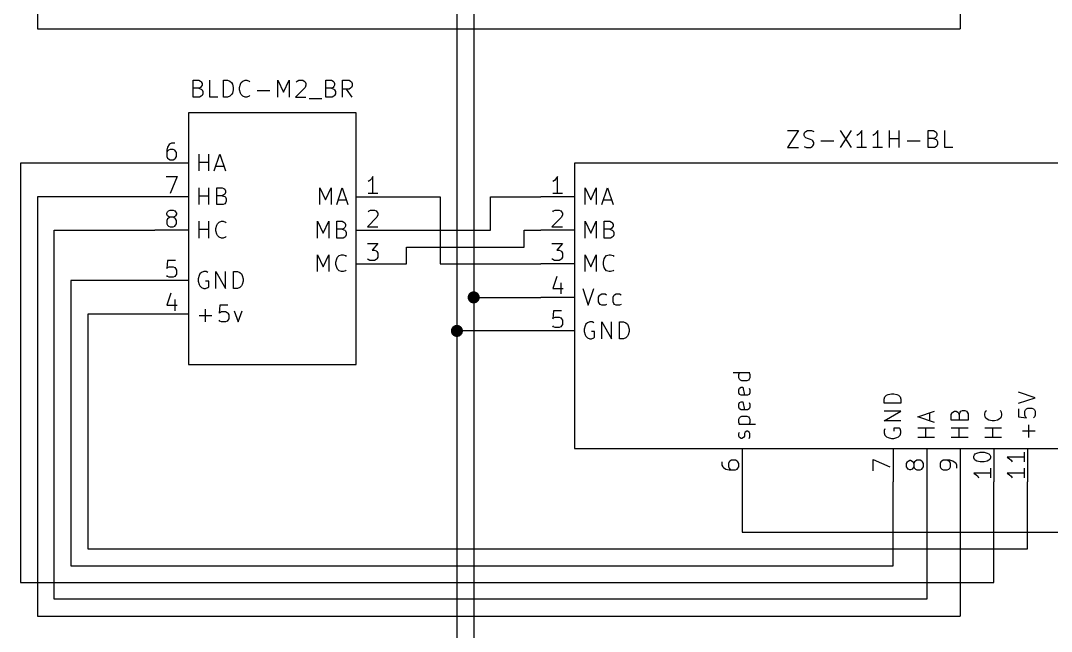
# Model space of a CAD drawing. Extents: x 0.4 to 16.1, y -11.3 to -0.4.
# Drawn here: x 6.35 to 9.421, y -6.596 to -4.775 of the extents above; entities that cross this region are included whole.
import ezdxf

# ---------------------------------------------------------------- set-up
doc = ezdxf.new("R2010")
doc.units = 0
doc.header["$MEASUREMENT"] = 0
for name, color, linetype in [('BLACK', 7, 'CONTINUOUS'), ('CYAN2', 4, 'CONTINUOUS'), ('CYAN3', 131, 'CONTINUOUS'), ('GRAY2', 8, 'CONTINUOUS'), ('GREEN3', 91, 'CONTINUOUS'), ('LORANGE', 41, 'CONTINUOUS'), ('LYELLOW', 51, 'CONTINUOUS'), ('MAGENTA3', 221, 'CONTINUOUS'), ('ORANGE2', 42, 'CONTINUOUS'), ('ORANGE4', 40, 'CONTINUOUS'), ('RED2', 1, 'CONTINUOUS'), ('RED3', 11, 'CONTINUOUS'), ('WHITE', 7, 'CONTINUOUS'), ('YELLOW3', 2, 'CONTINUOUS')]:
    doc.layers.add(name, color=color, linetype=linetype)

msp = doc.modelspace()

# ---------------------------------------------------------------- linework, layer by layer
at = {"layer": 'BLACK', "linetype": 'CONTINUOUS'}
for p, q in [((7.65, -3.95), (7.65, -5.7)), ((6.75, -5.55), (6.5, -5.55)), ((6.5, -5.55), (6.5, -6.4)), ((7.65, -5.7), (7.65, -7.55)), ((7.9, -5.7), (7.65, -5.7)), ((8.95, -6.4), (8.95, -6.15)), ((6.5, -6.4), (8.95, -6.4))]:
    msp.add_line(p, q, dxfattribs=at)
at = {"layer": 'BLACK', "const_width": 0.018}
msp.add_lwpolyline([(7.641, -5.7, 1), (7.659, -5.7, 1)], format="xyb", close=True, dxfattribs=at)
at = {"layer": 'CYAN2', "linetype": 'CONTINUOUS'}
for p, q in [((6.8643, -5.0028), (6.8643, -4.9528)), ((6.8643, -4.9528), (6.881, -4.9528)), ((6.881, -4.9528), (6.8857, -4.9552)), ((6.8857, -4.9742), (6.881, -4.9766)), ((6.8857, -4.9552), (6.8881, -4.9576)), ((6.8881, -4.9719), (6.8857, -4.9742)), ((6.8881, -4.9576), (6.8905, -4.9623)), ((6.8905, -4.9671), (6.8881, -4.9719)), ((6.8905, -4.9623), (6.8905, -4.9671)), ((6.9143, -5.0028), (6.9143, -4.9528)), ((6.9548, -5.0028), (6.9548, -4.9528)), ((6.9548, -4.9528), (6.9667, -4.9528)), ((6.9667, -4.9528), (6.9738, -4.9552)), ((6.9738, -4.9552), (6.9786, -4.9599)), ((6.9786, -4.9599), (6.981, -4.9647)), ((6.981, -4.9647), (6.9833, -4.9742)), ((6.9833, -4.9742), (6.9833, -4.9814)), ((7.0024, -4.9742), (7.0048, -4.9647)), ((7.0024, -4.9814), (7.0024, -4.9742)), ((7.0048, -4.9647), (7.0071, -4.9599)), ((7.0071, -4.9599), (7.0119, -4.9552)), ((7.0119, -4.9552), (7.019, -4.9528)), ((7.019, -4.9528), (7.0238, -4.9528)), ((7.0238, -4.9528), (7.031, -4.9552)), ((7.031, -4.9552), (7.0333, -4.9576)), ((7.1167, -5.0028), (7.1167, -4.9528)), ((7.1167, -4.9528), (7.1333, -4.9885)), ((7.1333, -4.9885), (7.15, -4.9528)), ((7.15, -4.9528), (7.15, -5.0028)), ((7.1976, -4.9742), (7.169, -5.0028)), ((7.1714, -4.9576), (7.1738, -4.9552)), ((7.1738, -4.9552), (7.1786, -4.9528)), ((7.1786, -4.9528), (7.1905, -4.9528)), ((7.1905, -4.9528), (7.1952, -4.9552)), ((7.1952, -4.9552), (7.1976, -4.9576)), ((7.1976, -4.9576), (7.2, -4.9623)), ((7.2, -4.9671), (7.1976, -4.9742)), ((7.2, -4.9623), (7.2, -4.9671)), ((7.2595, -5.0028), (7.2595, -4.9528)), ((7.2595, -4.9528), (7.2762, -4.9528)), ((7.2762, -4.9528), (7.2809, -4.9552)), ((7.2809, -4.9742), (7.2762, -4.9766)), ((7.2809, -4.9552), (7.2833, -4.9576)), ((7.2833, -4.9719), (7.2809, -4.9742)), ((7.2833, -4.9576), (7.2857, -4.9623)), ((7.2857, -4.9671), (7.2833, -4.9719)), ((7.2857, -4.9623), (7.2857, -4.9671)), ((7.3095, -5.0028), (7.3095, -4.9528)), ((7.3095, -4.9528), (7.3286, -4.9528)), ((7.3286, -4.9528), (7.3333, -4.9552)), ((7.3333, -4.9552), (7.3357, -4.9576)), ((7.3357, -4.9742), (7.3333, -4.9766)), ((7.3357, -4.9576), (7.3381, -4.9623)), ((7.3381, -4.9695), (7.3357, -4.9742)), ((7.3381, -4.9623), (7.3381, -4.9695)), ((6.881, -4.9766), (6.8643, -4.9766)), ((6.8833, -5.0028), (6.8643, -5.0028)), ((6.881, -4.9766), (6.8881, -4.979)), ((6.8881, -5.0004), (6.8833, -5.0028)), ((6.8881, -4.979), (6.8905, -4.9814)), ((6.8905, -4.998), (6.8881, -5.0004)), ((6.8905, -4.9814), (6.8929, -4.9861)), ((6.8929, -4.9933), (6.8905, -4.998)), ((6.8929, -4.9861), (6.8929, -4.9933)), ((6.9381, -5.0028), (6.9143, -5.0028)), ((6.9667, -5.0028), (6.9548, -5.0028)), ((6.9738, -5.0004), (6.9667, -5.0028)), ((6.9786, -4.9957), (6.9738, -5.0004)), ((6.981, -4.9909), (6.9786, -4.9957)), ((6.9833, -4.9814), (6.981, -4.9909)), ((7.0048, -4.9909), (7.0024, -4.9814)), ((7.0071, -4.9957), (7.0048, -4.9909)), ((7.0119, -5.0004), (7.0071, -4.9957)), ((7.019, -5.0028), (7.0119, -5.0004)), ((7.0238, -5.0028), (7.019, -5.0028)), ((7.031, -5.0004), (7.0238, -5.0028)), ((7.0333, -4.998), (7.031, -5.0004)), ((7.0548, -4.9838), (7.0929, -4.9838)), ((7.169, -5.0028), (7.2, -5.0028)), ((7.2762, -4.9766), (7.2595, -4.9766)), ((7.2786, -5.0028), (7.2595, -5.0028)), ((7.2762, -4.9766), (7.2833, -4.979)), ((7.2833, -5.0004), (7.2786, -5.0028)), ((7.2833, -4.979), (7.2857, -4.9814)), ((7.2857, -4.998), (7.2833, -5.0004)), ((7.2857, -4.9814), (7.2881, -4.9861)), ((7.2881, -4.9933), (7.2857, -4.998)), ((7.2881, -4.9861), (7.2881, -4.9933)), ((7.3286, -4.979), (7.3095, -4.979)), ((7.3381, -5.0028), (7.3214, -4.979)), ((7.3333, -4.9766), (7.3286, -4.979)), ((7.2095, -5.0076), (7.2476, -5.0076)), ((8.6348, -5.1028), (8.6681, -5.1028)), ((8.6681, -5.1028), (8.6348, -5.1528)), ((8.6848, -5.1123), (8.6871, -5.1076)), ((8.6848, -5.1171), (8.6848, -5.1123)), ((8.6871, -5.1219), (8.6848, -5.1171)), ((8.6871, -5.1076), (8.6895, -5.1052)), ((8.6895, -5.1242), (8.6871, -5.1219)), ((8.6895, -5.1052), (8.6943, -5.1028)), ((8.6943, -5.1266), (8.6895, -5.1242)), ((8.6943, -5.1028), (8.7062, -5.1028)), ((8.7038, -5.129), (8.6943, -5.1266)), ((8.7086, -5.1314), (8.7038, -5.129)), ((8.7062, -5.1028), (8.7133, -5.1052)), ((8.7919, -5.1028), (8.8252, -5.1528)), ((8.8252, -5.1028), (8.7919, -5.1528)), ((8.8467, -5.1147), (8.8419, -5.1171)), ((8.8514, -5.1099), (8.8467, -5.1147)), ((8.8562, -5.1028), (8.8514, -5.1099)), ((8.8562, -5.1528), (8.8562, -5.1028)), ((8.8943, -5.1147), (8.8895, -5.1171)), ((8.899, -5.1099), (8.8943, -5.1147)), ((8.9038, -5.1028), (8.899, -5.1099)), ((8.9038, -5.1528), (8.9038, -5.1028)), ((8.9395, -5.1528), (8.9395, -5.1028)), ((8.9395, -5.1266), (8.9681, -5.1266)), ((8.9681, -5.1528), (8.9681, -5.1028)), ((9.0538, -5.1528), (9.0538, -5.1028)), ((9.0538, -5.1028), (9.0705, -5.1028)), ((9.0705, -5.1266), (9.0538, -5.1266)), ((9.0705, -5.1028), (9.0752, -5.1052)), ((9.0752, -5.1242), (9.0705, -5.1266)), ((9.0705, -5.1266), (9.0776, -5.129)), ((9.0752, -5.1052), (9.0776, -5.1076)), ((9.0776, -5.1219), (9.0752, -5.1242)), ((9.0776, -5.1076), (9.08, -5.1123)), ((9.08, -5.1171), (9.0776, -5.1219)), ((9.0776, -5.129), (9.08, -5.1314)), ((9.08, -5.1123), (9.08, -5.1171)), ((9.1038, -5.1528), (9.1038, -5.1028)), ((8.6348, -5.1528), (8.6681, -5.1528)), ((8.6848, -5.1504), (8.6919, -5.1528)), ((8.6919, -5.1528), (8.7038, -5.1528)), ((8.7038, -5.1528), (8.7086, -5.1504)), ((8.711, -5.1338), (8.7086, -5.1314)), ((8.7086, -5.1504), (8.711, -5.148)), ((8.7133, -5.1385), (8.711, -5.1338)), ((8.711, -5.148), (8.7133, -5.1433)), ((8.7133, -5.1433), (8.7133, -5.1385)), ((8.7348, -5.1338), (8.7729, -5.1338)), ((8.8705, -5.1528), (8.8419, -5.1528)), ((8.9181, -5.1528), (8.8895, -5.1528)), ((8.9919, -5.1338), (9.03, -5.1338)), ((9.0729, -5.1528), (9.0538, -5.1528)), ((9.0776, -5.1504), (9.0729, -5.1528)), ((9.08, -5.148), (9.0776, -5.1504)), ((9.08, -5.1314), (9.0824, -5.1361)), ((9.0824, -5.1433), (9.08, -5.148)), ((9.0824, -5.1361), (9.0824, -5.1433)), ((9.1276, -5.1528), (9.1038, -5.1528)), ((6.8819, -5.2231), (6.8819, -5.1731)), ((6.9105, -5.2231), (6.9105, -5.1731)), ((6.9271, -5.2231), (6.9438, -5.1731)), ((6.9438, -5.1731), (6.9605, -5.2231)), ((6.8819, -5.1969), (6.9105, -5.1969)), ((6.9319, -5.2088), (6.9557, -5.2088)), ((6.8819, -5.3231), (6.8819, -5.2731)), ((6.9105, -5.3231), (6.9105, -5.2731)), ((6.9343, -5.3231), (6.9343, -5.2731)), ((6.9343, -5.2731), (6.951, -5.2731)), ((6.951, -5.2731), (6.9557, -5.2755)), ((6.9557, -5.2755), (6.9581, -5.2779)), ((6.9581, -5.2779), (6.9605, -5.2827)), ((6.9605, -5.2827), (6.9605, -5.2874)), ((7.2419, -5.3231), (7.2419, -5.2731)), ((7.2419, -5.2731), (7.2586, -5.3088)), ((7.2586, -5.3088), (7.2752, -5.2731)), ((7.2752, -5.2731), (7.2752, -5.3231)), ((7.2919, -5.3231), (7.3086, -5.2731)), ((7.3086, -5.2731), (7.3252, -5.3231)), ((8.0319, -5.3231), (8.0319, -5.2731)), ((8.0319, -5.2731), (8.0486, -5.3088)), ((8.0486, -5.3088), (8.0652, -5.2731)), ((8.0652, -5.2731), (8.0652, -5.3231)), ((8.0819, -5.3231), (8.0986, -5.2731)), ((8.0986, -5.2731), (8.1152, -5.3231)), ((6.8819, -5.2969), (6.9105, -5.2969)), ((6.951, -5.2969), (6.9343, -5.2969)), ((6.9557, -5.2946), (6.951, -5.2969)), ((6.951, -5.2969), (6.9581, -5.2993)), ((6.9581, -5.2922), (6.9557, -5.2946)), ((6.9605, -5.2874), (6.9581, -5.2922)), ((6.9581, -5.2993), (6.9605, -5.3017)), ((6.9605, -5.3017), (6.9629, -5.3065)), ((6.9629, -5.3065), (6.9629, -5.3136)), ((7.2967, -5.3088), (7.3205, -5.3088)), ((8.0867, -5.3088), (8.1105, -5.3088)), ((6.9533, -5.3231), (6.9343, -5.3231)), ((6.9581, -5.3208), (6.9533, -5.3231)), ((6.9605, -5.3184), (6.9581, -5.3208)), ((6.9629, -5.3136), (6.9605, -5.3184)), ((6.8819, -5.4231), (6.8819, -5.3731)), ((6.9105, -5.4231), (6.9105, -5.3731)), ((6.9414, -5.3755), (6.9486, -5.3731)), ((6.9486, -5.3731), (6.9533, -5.3731)), ((6.9533, -5.3731), (6.9605, -5.3755)), ((7.2348, -5.4231), (7.2348, -5.3731)), ((7.2348, -5.3731), (7.2514, -5.4088)), ((7.2514, -5.4088), (7.2681, -5.3731)), ((7.2681, -5.3731), (7.2681, -5.4231)), ((7.2919, -5.4231), (7.2919, -5.3731)), ((7.2919, -5.3731), (7.3086, -5.3731)), ((7.3086, -5.3731), (7.3133, -5.3755)), ((8.0319, -5.4231), (8.0319, -5.3731)), ((8.0319, -5.3731), (8.0486, -5.4088)), ((8.0486, -5.4088), (8.0652, -5.3731)), ((8.0652, -5.3731), (8.0652, -5.4231)), ((8.089, -5.4231), (8.089, -5.3731)), ((8.089, -5.3731), (8.1057, -5.3731)), ((8.1057, -5.3731), (8.1105, -5.3755)), ((6.8819, -5.3969), (6.9105, -5.3969)), ((6.9319, -5.3946), (6.9343, -5.385)), ((6.9319, -5.4017), (6.9319, -5.3946)), ((6.9343, -5.4112), (6.9319, -5.4017)), ((6.9343, -5.385), (6.9367, -5.3803)), ((6.9367, -5.3803), (6.9414, -5.3755)), ((6.9605, -5.3755), (6.9629, -5.3779)), ((7.3086, -5.3969), (7.2919, -5.3969)), ((7.3133, -5.3946), (7.3086, -5.3969)), ((7.3086, -5.3969), (7.3157, -5.3993)), ((7.3133, -5.3755), (7.3157, -5.3779)), ((7.3157, -5.3922), (7.3133, -5.3946)), ((7.3157, -5.3779), (7.3181, -5.3827)), ((7.3181, -5.3874), (7.3157, -5.3922)), ((7.3157, -5.3993), (7.3181, -5.4017)), ((7.3181, -5.3827), (7.3181, -5.3874)), ((7.3181, -5.4017), (7.3205, -5.4065)), ((8.1057, -5.3969), (8.089, -5.3969)), ((8.1105, -5.3946), (8.1057, -5.3969)), ((8.1057, -5.3969), (8.1129, -5.3993)), ((8.1105, -5.3755), (8.1129, -5.3779)), ((8.1129, -5.3922), (8.1105, -5.3946)), ((8.1129, -5.3779), (8.1152, -5.3827)), ((8.1152, -5.3874), (8.1129, -5.3922)), ((8.1129, -5.3993), (8.1152, -5.4017)), ((8.1152, -5.3827), (8.1152, -5.3874)), ((8.1152, -5.4017), (8.1176, -5.4065)), ((6.9367, -5.416), (6.9343, -5.4112)), ((6.9414, -5.4208), (6.9367, -5.416)), ((6.9486, -5.4231), (6.9414, -5.4208)), ((6.9533, -5.4231), (6.9486, -5.4231)), ((6.9605, -5.4208), (6.9533, -5.4231)), ((6.9629, -5.4184), (6.9605, -5.4208)), ((7.3109, -5.4231), (7.2919, -5.4231)), ((7.3157, -5.4208), (7.3109, -5.4231)), ((7.3181, -5.4184), (7.3157, -5.4208)), ((7.3205, -5.4136), (7.3181, -5.4184)), ((7.3205, -5.4065), (7.3205, -5.4136)), ((8.1081, -5.4231), (8.089, -5.4231)), ((8.1129, -5.4208), (8.1081, -5.4231)), ((8.1152, -5.4184), (8.1129, -5.4208)), ((8.1176, -5.4136), (8.1152, -5.4184)), ((8.1176, -5.4065), (8.1176, -5.4136)), ((7.2348, -5.5231), (7.2348, -5.4731)), ((7.2348, -5.4731), (7.2514, -5.5088)), ((7.2514, -5.5088), (7.2681, -5.4731)), ((7.2681, -5.4731), (7.2681, -5.5231)), ((7.2895, -5.4946), (7.2919, -5.485)), ((7.2895, -5.5017), (7.2895, -5.4946)), ((7.2919, -5.485), (7.2943, -5.4803)), ((7.2943, -5.4803), (7.299, -5.4755)), ((7.299, -5.4755), (7.3062, -5.4731)), ((7.3062, -5.4731), (7.3109, -5.4731)), ((7.3109, -5.4731), (7.3181, -5.4755)), ((7.3181, -5.4755), (7.3205, -5.4779)), ((8.0319, -5.5231), (8.0319, -5.4731)), ((8.0319, -5.4731), (8.0486, -5.5088)), ((8.0486, -5.5088), (8.0652, -5.4731)), ((8.0652, -5.4731), (8.0652, -5.5231)), ((8.0867, -5.4946), (8.089, -5.485)), ((8.0867, -5.5017), (8.0867, -5.4946)), ((8.089, -5.485), (8.0914, -5.4803)), ((8.0914, -5.4803), (8.0962, -5.4755)), ((8.0962, -5.4755), (8.1033, -5.4731)), ((8.1033, -5.4731), (8.1081, -5.4731)), ((8.1081, -5.4731), (8.1152, -5.4755)), ((8.1152, -5.4755), (8.1176, -5.4779)), ((6.889, -5.5255), (6.8843, -5.5303)), ((6.8962, -5.5231), (6.889, -5.5255)), ((6.9033, -5.5231), (6.8962, -5.5231)), ((6.9081, -5.5255), (6.9033, -5.5231)), ((6.9319, -5.5731), (6.9319, -5.5231)), ((6.9319, -5.5231), (6.9605, -5.5731)), ((6.9605, -5.5731), (6.9605, -5.5231)), ((6.9843, -5.5731), (6.9843, -5.5231)), ((6.9843, -5.5231), (6.9962, -5.5231)), ((6.9962, -5.5231), (7.0033, -5.5255)), ((7.0033, -5.5255), (7.0081, -5.5303)), ((7.2919, -5.5112), (7.2895, -5.5017)), ((7.2943, -5.516), (7.2919, -5.5112)), ((7.299, -5.5208), (7.2943, -5.516)), ((7.3062, -5.5231), (7.299, -5.5208)), ((7.3109, -5.5231), (7.3062, -5.5231)), ((7.3181, -5.5208), (7.3109, -5.5231)), ((7.3205, -5.5184), (7.3181, -5.5208)), ((8.089, -5.5112), (8.0867, -5.5017)), ((8.0914, -5.516), (8.089, -5.5112)), ((8.0962, -5.5208), (8.0914, -5.516)), ((8.1033, -5.5231), (8.0962, -5.5208)), ((8.1081, -5.5231), (8.1033, -5.5231)), ((8.1152, -5.5208), (8.1081, -5.5231)), ((8.1176, -5.5184), (8.1152, -5.5208)), ((6.8819, -5.535), (6.8795, -5.5446)), ((6.8795, -5.5446), (6.8795, -5.5517)), ((6.8795, -5.5517), (6.8819, -5.5612)), ((6.8843, -5.5303), (6.8819, -5.535)), ((6.9105, -5.5517), (6.9009, -5.5517)), ((6.9105, -5.5684), (6.9105, -5.5517)), ((7.0081, -5.5303), (7.0105, -5.535)), ((7.0105, -5.535), (7.0129, -5.5446)), ((7.0129, -5.5517), (7.0105, -5.5612)), ((7.0129, -5.5446), (7.0129, -5.5517)), ((6.8819, -5.5612), (6.8843, -5.566)), ((6.8843, -5.566), (6.889, -5.5708)), ((6.889, -5.5708), (6.8962, -5.5731)), ((6.8962, -5.5731), (6.9009, -5.5731)), ((6.9009, -5.5731), (6.9081, -5.5708)), ((6.9081, -5.5708), (6.9105, -5.5684)), ((6.9962, -5.5731), (6.9843, -5.5731)), ((7.0033, -5.5708), (6.9962, -5.5731)), ((7.0081, -5.566), (7.0033, -5.5708)), ((7.0105, -5.5612), (7.0081, -5.566)), ((8.0248, -5.5731), (8.0414, -5.6231)), ((8.0414, -5.6231), (8.0581, -5.5731)), ((8.0771, -5.5922), (8.0819, -5.5898)), ((8.0819, -5.5898), (8.0914, -5.5898)), ((8.0914, -5.5898), (8.0962, -5.5922)), ((8.12, -5.5922), (8.1248, -5.5898)), ((8.1248, -5.5898), (8.1343, -5.5898)), ((8.1343, -5.5898), (8.139, -5.5922)), ((8.0724, -5.5993), (8.0748, -5.5946)), ((8.0724, -5.6136), (8.0724, -5.5993)), ((8.0748, -5.6184), (8.0724, -5.6136)), ((8.0748, -5.5946), (8.0771, -5.5922)), ((8.0771, -5.6208), (8.0748, -5.6184)), ((8.1152, -5.5993), (8.1176, -5.5946)), ((8.1152, -5.6136), (8.1152, -5.5993)), ((8.1176, -5.6184), (8.1152, -5.6136)), ((8.1176, -5.5946), (8.12, -5.5922)), ((8.12, -5.6208), (8.1176, -5.6184)), ((6.9009, -5.6731), (6.9009, -5.635)), ((6.9438, -5.6231), (6.9414, -5.6469)), ((6.9414, -5.6469), (6.9438, -5.6446)), ((6.9676, -5.6231), (6.9438, -5.6231)), ((6.9438, -5.6446), (6.9486, -5.6422)), ((6.9486, -5.6422), (6.9605, -5.6422)), ((6.9605, -5.6422), (6.9652, -5.6446)), ((6.9652, -5.6446), (6.9676, -5.6469)), ((6.9676, -5.6469), (6.97, -5.6517)), ((6.9867, -5.6398), (6.9986, -5.6731)), ((6.9986, -5.6731), (7.0105, -5.6398)), ((8.0819, -5.6231), (8.0771, -5.6208)), ((8.0914, -5.6231), (8.0819, -5.6231)), ((8.0962, -5.6208), (8.0914, -5.6231)), ((8.1248, -5.6231), (8.12, -5.6208)), ((8.1343, -5.6231), (8.1248, -5.6231)), ((8.139, -5.6208), (8.1343, -5.6231)), ((6.8819, -5.6541), (6.92, -5.6541)), ((6.9438, -5.6708), (6.9414, -5.6684)), ((6.9486, -5.6731), (6.9438, -5.6708)), ((6.9605, -5.6731), (6.9486, -5.6731)), ((6.9652, -5.6708), (6.9605, -5.6731)), ((6.9676, -5.6684), (6.9652, -5.6708)), ((6.97, -5.6636), (6.9676, -5.6684)), ((6.97, -5.6517), (6.97, -5.6636)), ((8.0343, -5.6803), (8.0319, -5.685)), ((8.039, -5.6755), (8.0343, -5.6803)), ((8.0462, -5.6731), (8.039, -5.6755)), ((8.0533, -5.6731), (8.0462, -5.6731)), ((8.0581, -5.6755), (8.0533, -5.6731)), ((8.0819, -5.7231), (8.0819, -5.6731)), ((8.0819, -5.6731), (8.1105, -5.7231)), ((8.1105, -5.7231), (8.1105, -5.6731)), ((8.1343, -5.7231), (8.1343, -5.6731)), ((8.1343, -5.6731), (8.1462, -5.6731)), ((8.1462, -5.6731), (8.1533, -5.6755)), ((8.1533, -5.6755), (8.1581, -5.6803)), ((8.1581, -5.6803), (8.1605, -5.685)), ((8.0319, -5.685), (8.0295, -5.6946)), ((8.0295, -5.6946), (8.0295, -5.7017)), ((8.0295, -5.7017), (8.0319, -5.7112)), ((8.0319, -5.7112), (8.0343, -5.716)), ((8.0605, -5.7017), (8.0509, -5.7017)), ((8.0605, -5.7184), (8.0605, -5.7017)), ((8.1605, -5.7112), (8.1581, -5.716)), ((8.1605, -5.685), (8.1629, -5.6946)), ((8.1629, -5.7017), (8.1605, -5.7112)), ((8.1629, -5.6946), (8.1629, -5.7017)), ((8.0343, -5.716), (8.039, -5.7208)), ((8.039, -5.7208), (8.0462, -5.7231)), ((8.0462, -5.7231), (8.0509, -5.7231)), ((8.0509, -5.7231), (8.0581, -5.7208)), ((8.0581, -5.7208), (8.0605, -5.7184)), ((8.1462, -5.7231), (8.1343, -5.7231)), ((8.1533, -5.7208), (8.1462, -5.7231)), ((8.1581, -5.716), (8.1533, -5.7208)), ((8.5231, -5.8252), (8.4731, -5.8252)), ((8.4898, -5.83), (8.4922, -5.8252)), ((8.4898, -5.8395), (8.4898, -5.83)), ((8.5208, -5.8252), (8.5231, -5.83)), ((8.5231, -5.83), (8.5231, -5.8395)), ((8.4922, -5.8443), (8.4898, -5.8395)), ((8.4946, -5.8467), (8.4922, -5.8443)), ((8.4993, -5.849), (8.4946, -5.8467)), ((8.5136, -5.849), (8.4993, -5.849)), ((8.5184, -5.8467), (8.5136, -5.849)), ((8.5208, -5.8443), (8.5184, -5.8467)), ((8.5231, -5.8395), (8.5208, -5.8443)), ((8.4898, -5.8752), (8.4922, -5.8705)), ((8.4898, -5.8848), (8.4898, -5.8752)), ((8.4922, -5.8895), (8.4898, -5.8848)), ((8.4922, -5.8705), (8.4969, -5.8681)), ((8.4969, -5.8919), (8.4922, -5.8895)), ((8.4969, -5.8681), (8.5017, -5.8681)), ((8.516, -5.8919), (8.4969, -5.8919)), ((8.5017, -5.8681), (8.5065, -5.8919)), ((8.5208, -5.8895), (8.516, -5.8919)), ((8.5208, -5.8705), (8.5231, -5.8752)), ((8.5231, -5.8848), (8.5208, -5.8895)), ((8.5231, -5.8752), (8.5231, -5.8848)), ((8.9231, -5.9038), (8.9255, -5.8967)), ((8.9255, -5.8967), (8.9303, -5.8919)), ((8.9303, -5.8919), (8.935, -5.8895)), ((8.935, -5.8895), (8.9446, -5.8871)), ((8.9446, -5.8871), (8.9517, -5.8871)), ((8.9517, -5.8871), (8.9612, -5.8895)), ((8.9612, -5.8895), (8.966, -5.8919)), ((8.966, -5.8919), (8.9708, -5.8967)), ((8.9708, -5.8967), (8.9731, -5.9038)), ((9.3731, -5.899), (9.3231, -5.8824)), ((8.4898, -5.9181), (8.4922, -5.9133)), ((8.4898, -5.9276), (8.4898, -5.9181)), ((8.4922, -5.9324), (8.4898, -5.9276)), ((8.4922, -5.9133), (8.4969, -5.911)), ((8.4969, -5.911), (8.5017, -5.911)), ((8.5017, -5.911), (8.5065, -5.9348)), ((8.5208, -5.9133), (8.5231, -5.9181)), ((8.5231, -5.9276), (8.5208, -5.9324)), ((8.5231, -5.9181), (8.5231, -5.9276)), ((8.9231, -5.9157), (8.9231, -5.9038)), ((8.9731, -5.9157), (8.9231, -5.9157)), ((8.9731, -5.9038), (8.9731, -5.9157)), ((9.3231, -5.9157), (9.3731, -5.899)), ((8.4969, -5.9348), (8.4922, -5.9324)), ((8.4922, -5.9586), (8.4946, -5.9562)), ((8.4946, -5.9562), (8.4993, -5.9538)), ((8.516, -5.9348), (8.4969, -5.9348)), ((8.4993, -5.9538), (8.5136, -5.9538)), ((8.5136, -5.9538), (8.5184, -5.9562)), ((8.5208, -5.9324), (8.516, -5.9348)), ((8.5184, -5.9562), (8.5208, -5.9586)), ((8.9231, -5.9681), (8.9731, -5.9395)), ((8.9731, -5.9395), (8.9231, -5.9395)), ((9.0231, -5.9562), (9.0731, -5.9395)), ((9.0731, -5.9729), (9.0231, -5.9562)), ((9.0588, -5.9681), (9.0588, -5.9443)), ((9.1231, -5.949), (9.1255, -5.9443)), ((9.1231, -5.9657), (9.1231, -5.949)), ((9.1255, -5.9443), (9.1279, -5.9419)), ((9.1279, -5.9419), (9.1327, -5.9395)), ((9.1327, -5.9395), (9.1374, -5.9395)), ((9.1374, -5.9395), (9.1422, -5.9419)), ((9.1422, -5.9419), (9.1446, -5.9443)), ((9.1446, -5.9443), (9.1469, -5.949)), ((9.1469, -5.949), (9.1493, -5.9419)), ((9.1469, -5.949), (9.1469, -5.9657)), ((9.1493, -5.9419), (9.1517, -5.9395)), ((9.1517, -5.9395), (9.1565, -5.9371)), ((9.1565, -5.9371), (9.1636, -5.9371)), ((9.1636, -5.9371), (9.1684, -5.9395)), ((9.1684, -5.9395), (9.1708, -5.9419)), ((9.1708, -5.9419), (9.1731, -5.9467)), ((9.1731, -5.9467), (9.1731, -5.9657)), ((9.2231, -5.9467), (9.2255, -5.9395)), ((9.2231, -5.9514), (9.2231, -5.9467)), ((9.2255, -5.9586), (9.2231, -5.9514)), ((9.2255, -5.9395), (9.2279, -5.9371)), ((9.2684, -5.9371), (9.2708, -5.9395)), ((9.2708, -5.9395), (9.2731, -5.9467)), ((9.2731, -5.9514), (9.2708, -5.9586)), ((9.2731, -5.9467), (9.2731, -5.9514)), ((9.3231, -5.9324), (9.3231, -5.9562)), ((9.3231, -5.9562), (9.3469, -5.9586)), ((9.3422, -5.9395), (9.3446, -5.9348)), ((9.3422, -5.9514), (9.3422, -5.9395)), ((9.3446, -5.9562), (9.3422, -5.9514)), ((9.3446, -5.9348), (9.3469, -5.9324)), ((9.3469, -5.9586), (9.3446, -5.9562)), ((9.3469, -5.9324), (9.3517, -5.93)), ((9.3517, -5.93), (9.3636, -5.93)), ((9.3636, -5.93), (9.3684, -5.9324)), ((9.3684, -5.9324), (9.3708, -5.9348)), ((9.3708, -5.9562), (9.3684, -5.9586)), ((9.3708, -5.9348), (9.3731, -5.9395)), ((9.3731, -5.9514), (9.3708, -5.9562)), ((9.3731, -5.9395), (9.3731, -5.9514)), ((8.4898, -5.9633), (8.4922, -5.9586)), ((8.4898, -5.9729), (8.4898, -5.9633)), ((8.4922, -5.9776), (8.4898, -5.9729)), ((8.4898, -5.9776), (8.5398, -5.9776)), ((8.5208, -5.9586), (8.5231, -5.9633)), ((8.5231, -5.9729), (8.5208, -5.9776)), ((8.5231, -5.9633), (8.5231, -5.9729)), ((8.9731, -5.9681), (8.9231, -5.9681)), ((9.1731, -5.9657), (9.1231, -5.9657)), ((9.2303, -5.9633), (9.2255, -5.9586)), ((9.235, -5.9657), (9.2303, -5.9633)), ((9.2446, -5.9681), (9.235, -5.9657)), ((9.2517, -5.9681), (9.2446, -5.9681)), ((9.2612, -5.9657), (9.2517, -5.9681)), ((9.266, -5.9633), (9.2612, -5.9657)), ((9.2708, -5.9586), (9.266, -5.9633)), ((9.3541, -6.0181), (9.3541, -5.98)), ((8.4898, -6.0062), (8.4922, -6.0014)), ((8.4898, -6.0133), (8.4898, -6.0062)), ((8.4922, -6.0181), (8.4898, -6.0133)), ((8.4969, -6.0205), (8.4922, -6.0181)), ((8.5041, -6.0181), (8.4993, -6.0205)), ((8.5065, -6.0133), (8.5041, -6.0181)), ((8.5088, -6.0014), (8.5065, -6.0062)), ((8.5065, -6.0062), (8.5065, -6.0133)), ((8.5136, -5.999), (8.5088, -6.0014)), ((8.516, -5.999), (8.5136, -5.999)), ((8.5208, -6.0014), (8.516, -5.999)), ((8.5231, -6.0062), (8.5208, -6.0014)), ((8.5208, -6.0205), (8.5231, -6.0157)), ((8.5231, -6.0157), (8.5231, -6.0062)), ((8.9255, -5.9919), (8.9231, -5.9967)), ((8.9231, -5.9967), (8.9231, -6.0038)), ((8.9231, -6.0038), (8.9255, -6.0109)), ((8.9255, -6.0109), (8.9303, -6.0157)), ((8.9303, -6.0157), (8.935, -6.0181)), ((8.935, -6.0181), (8.9446, -6.0205)), ((8.9684, -5.9895), (8.9517, -5.9895)), ((8.9517, -5.9895), (8.9517, -5.999)), ((8.9517, -6.0205), (8.9612, -6.0181)), ((8.9612, -6.0181), (8.966, -6.0157)), ((8.966, -6.0157), (8.9708, -6.0109)), ((8.9708, -5.9919), (8.9684, -5.9895)), ((8.9731, -5.999), (8.9708, -5.9919)), ((8.9708, -6.0109), (8.9731, -6.0038)), ((8.9731, -6.0038), (8.9731, -5.999)), ((9.0731, -5.9895), (9.0231, -5.9895)), ((9.0731, -6.0181), (9.0231, -6.0181)), ((9.0469, -6.0181), (9.0469, -5.9895)), ((9.1731, -5.9895), (9.1231, -5.9895)), ((9.1731, -6.0181), (9.1231, -6.0181)), ((9.1469, -6.0181), (9.1469, -5.9895)), ((9.2731, -5.9895), (9.2231, -5.9895)), ((9.2731, -6.0181), (9.2231, -6.0181)), ((9.2469, -6.0181), (9.2469, -5.9895)), ((9.3731, -5.999), (9.335, -5.999)), ((8.4993, -6.0205), (8.4969, -6.0205)), ((8.9446, -6.0205), (8.9517, -6.0205))]:
    msp.add_line(p, q, dxfattribs=at)
at = {"layer": 'CYAN3', "linetype": 'CONTINUOUS'}
for p, q in [((7.85, -5.4), (7.9, -5.4)), ((7.85, -5.45), (7.85, -5.4)), ((7.5, -5.5), (7.5, -5.45)), ((7.5, -5.45), (7.85, -5.45)), ((7.45, -5.5), (7.5, -5.5))]:
    msp.add_line(p, q, dxfattribs=at)
at = {"layer": 'GRAY2', "linetype": 'CONTINUOUS'}
for p, q in [((6.4, -3.55), (6.4, -4.8)), ((9.15, -4.4), (9.15, -4.8)), ((6.4, -4.8), (9.15, -4.8)), ((6.75, -5.3), (6.4, -5.3)), ((6.4, -5.3), (6.4, -6.55)), ((9.15, -6.15), (9.15, -6.55)), ((6.4, -6.55), (9.15, -6.55))]:
    msp.add_line(p, q, dxfattribs=at)
at = {"layer": 'GREEN3', "const_width": 0.018}
msp.add_lwpolyline([(7.691, -5.6, 1), (7.709, -5.6, 1)], format="xyb", close=True, dxfattribs=at)
at = {"layer": 'LORANGE', "linetype": 'CONTINUOUS'}
for p, q in [((6.75, -5.2), (6.35, -5.2)), ((6.35, -5.2), (6.35, -6.45)), ((7.45, -5.3), (7.6, -5.3)), ((7.6, -5.3), (7.6, -5.5)), ((7.6, -5.5), (7.9, -5.5)), ((9.25, -6.45), (9.25, -6.15)), ((6.35, -6.45), (9.25, -6.45))]:
    msp.add_line(p, q, dxfattribs=at)
at = {"layer": 'LYELLOW', "linetype": 'CONTINUOUS'}
for p, q in [((6.85, -5.05), (6.85, -5.8)), ((7.35, -5.05), (6.85, -5.05)), ((7.35, -5.8), (7.35, -5.05)), ((8, -5.2), (8, -6.05)), ((9.75, -5.2), (8, -5.2)), ((6.85, -5.8), (7.35, -5.8)), ((8, -6.05), (9.75, -6.05))]:
    msp.add_line(p, q, dxfattribs=at)
at = {"layer": 'MAGENTA3', "linetype": 'CONTINUOUS'}
for p, q in [((6.45, -5.4), (6.75, -5.4)), ((6.45, -6.5), (6.45, -5.4)), ((9.05, -6.15), (9.05, -6.5)), ((9.05, -6.5), (6.45, -6.5))]:
    msp.add_line(p, q, dxfattribs=at)
at = {"layer": 'ORANGE2', "linetype": 'CONTINUOUS'}
for p, q in [((7.7, -3.85), (7.7, -5.6)), ((7.7, -5.6), (7.7, -7.45)), ((7.7, -5.6), (7.9, -5.6))]:
    msp.add_line(p, q, dxfattribs=at)
at = {"layer": 'ORANGE4', "linetype": 'CONTINUOUS'}
for p, q in [((6.75, -5.65), (6.55, -5.65)), ((6.55, -5.65), (6.55, -6.35)), ((9.35, -6.35), (9.35, -6.15)), ((6.55, -6.35), (9.35, -6.35))]:
    msp.add_line(p, q, dxfattribs=at)
at = {"layer": 'RED2', "linetype": 'CONTINUOUS'}
for p, q in [((6.85, -5.05), (6.85, -5.8)), ((7.35, -5.05), (6.85, -5.05)), ((7.35, -5.8), (7.35, -5.05)), ((6.85, -5.2), (6.75, -5.2)), ((8, -5.2), (8, -6.05)), ((9.75, -5.2), (8, -5.2)), ((6.85, -5.3), (6.75, -5.3)), ((7.35, -5.3), (7.45, -5.3)), ((8, -5.3), (7.9, -5.3)), ((6.85, -5.4), (6.75, -5.4)), ((7.35, -5.4), (7.45, -5.4)), ((8, -5.4), (7.9, -5.4)), ((7.35, -5.5), (7.45, -5.5)), ((8, -5.5), (7.9, -5.5)), ((6.85, -5.55), (6.75, -5.55)), ((8, -5.6), (7.9, -5.6)), ((6.85, -5.65), (6.75, -5.65)), ((8, -5.7), (7.9, -5.7)), ((6.85, -5.8), (7.35, -5.8)), ((8, -6.05), (9.75, -6.05)), ((8.5, -6.05), (8.5, -6.15)), ((8.95, -6.05), (8.95, -6.15)), ((9.05, -6.05), (9.05, -6.15)), ((9.15, -6.05), (9.15, -6.15)), ((9.25, -6.05), (9.25, -6.15)), ((9.35, -6.05), (9.35, -6.15))]:
    msp.add_line(p, q, dxfattribs=at)
at = {"layer": 'RED3', "linetype": 'CONTINUOUS'}
for p, q in [((6.7881, -5.1518), (6.7857, -5.1613)), ((6.7929, -5.1446), (6.7881, -5.1518)), ((6.7952, -5.1589), (6.7905, -5.1613)), ((6.7952, -5.1423), (6.7929, -5.1446)), ((6.8, -5.1399), (6.7952, -5.1423)), ((6.8048, -5.1589), (6.7952, -5.1589)), ((6.8095, -5.1399), (6.8, -5.1399)), ((6.8095, -5.1613), (6.8048, -5.1589)), ((6.7857, -5.1613), (6.7857, -5.1804)), ((6.7881, -5.1637), (6.7857, -5.1684)), ((6.7857, -5.1804), (6.7881, -5.1851)), ((6.7905, -5.1613), (6.7881, -5.1637)), ((6.7881, -5.1851), (6.7905, -5.1875)), ((6.7905, -5.1875), (6.7952, -5.1899)), ((6.7952, -5.1899), (6.8048, -5.1899)), ((6.8048, -5.1899), (6.8095, -5.1875)), ((6.8119, -5.1637), (6.8095, -5.1613)), ((6.8095, -5.1875), (6.8119, -5.1851)), ((6.8143, -5.1684), (6.8119, -5.1637)), ((6.8119, -5.1851), (6.8143, -5.1804)), ((6.8143, -5.1804), (6.8143, -5.1684)), ((6.7833, -5.2399), (6.8167, -5.2399)), ((6.8167, -5.2399), (6.7952, -5.2899)), ((7.3905, -5.2518), (7.3857, -5.2542)), ((7.3952, -5.247), (7.3905, -5.2518)), ((7.4, -5.2399), (7.3952, -5.247)), ((7.4, -5.2899), (7.4, -5.2399)), ((7.9405, -5.2518), (7.9357, -5.2542)), ((7.9452, -5.247), (7.9405, -5.2518)), ((7.95, -5.2399), (7.9452, -5.247)), ((7.95, -5.2899), (7.95, -5.2399)), ((7.4143, -5.2899), (7.3857, -5.2899)), ((7.9643, -5.2899), (7.9357, -5.2899)), ((6.7881, -5.3446), (6.7905, -5.3423)), ((6.7905, -5.3423), (6.7952, -5.3399)), ((6.7952, -5.3399), (6.8048, -5.3399)), ((6.8048, -5.3399), (6.8095, -5.3423)), ((6.8095, -5.3423), (6.8119, -5.3446)), ((7.3857, -5.3446), (7.3881, -5.3423)), ((7.3881, -5.3423), (7.3929, -5.3399)), ((7.3929, -5.3399), (7.4048, -5.3399)), ((7.4048, -5.3399), (7.4095, -5.3423)), ((7.4095, -5.3423), (7.4119, -5.3446)), ((7.9357, -5.3446), (7.9381, -5.3423)), ((7.9381, -5.3423), (7.9429, -5.3399)), ((7.9429, -5.3399), (7.9548, -5.3399)), ((7.9548, -5.3399), (7.9595, -5.3423)), ((7.9595, -5.3423), (7.9619, -5.3446)), ((6.7857, -5.3494), (6.7881, -5.3446)), ((6.7857, -5.3518), (6.7857, -5.3494)), ((6.7881, -5.3565), (6.7857, -5.3518)), ((6.7881, -5.3661), (6.7857, -5.3708)), ((6.7857, -5.3708), (6.7857, -5.3804)), ((6.7905, -5.3589), (6.7881, -5.3565)), ((6.7905, -5.3637), (6.7881, -5.3661)), ((6.7952, -5.3613), (6.7905, -5.3589)), ((6.7952, -5.3613), (6.7905, -5.3637)), ((6.8048, -5.3613), (6.7952, -5.3613)), ((6.8095, -5.3589), (6.8048, -5.3613)), ((6.8095, -5.3637), (6.8048, -5.3613)), ((6.8119, -5.3565), (6.8095, -5.3589)), ((6.8119, -5.3661), (6.8095, -5.3637)), ((6.8119, -5.3446), (6.8143, -5.3494)), ((6.8143, -5.3518), (6.8119, -5.3565)), ((6.8143, -5.3708), (6.8119, -5.3661)), ((6.8143, -5.3494), (6.8143, -5.3518)), ((6.8143, -5.3804), (6.8143, -5.3708)), ((7.4119, -5.3613), (7.3833, -5.3899)), ((7.4119, -5.3446), (7.4143, -5.3494)), ((7.4143, -5.3542), (7.4119, -5.3613)), ((7.4143, -5.3494), (7.4143, -5.3542)), ((7.9619, -5.3613), (7.9333, -5.3899)), ((7.9619, -5.3446), (7.9643, -5.3494)), ((7.9643, -5.3542), (7.9619, -5.3613)), ((7.9643, -5.3494), (7.9643, -5.3542)), ((6.7857, -5.3804), (6.7881, -5.3851)), ((6.7881, -5.3851), (6.7905, -5.3875)), ((6.7905, -5.3875), (6.7952, -5.3899)), ((6.7952, -5.3899), (6.8048, -5.3899)), ((6.8048, -5.3899), (6.8095, -5.3875)), ((6.8095, -5.3875), (6.8119, -5.3851)), ((6.8119, -5.3851), (6.8143, -5.3804)), ((7.3833, -5.3899), (7.4143, -5.3899)), ((7.9333, -5.3899), (7.9643, -5.3899)), ((7.3833, -5.4399), (7.4143, -5.4399)), ((7.4143, -5.4399), (7.3976, -5.4589)), ((7.3976, -5.4589), (7.4048, -5.4589)), ((7.4048, -5.4589), (7.4095, -5.4613)), ((7.4095, -5.4613), (7.4119, -5.4637)), ((7.4119, -5.4637), (7.4143, -5.4684)), ((7.9333, -5.4399), (7.9643, -5.4399)), ((7.9643, -5.4399), (7.9476, -5.4589)), ((7.9476, -5.4589), (7.9548, -5.4589)), ((7.9548, -5.4589), (7.9595, -5.4613)), ((7.9595, -5.4613), (7.9619, -5.4637)), ((7.9619, -5.4637), (7.9643, -5.4684)), ((6.7881, -5.4899), (6.7857, -5.5137)), ((6.8119, -5.4899), (6.7881, -5.4899)), ((7.3857, -5.4875), (7.3833, -5.4851)), ((7.3905, -5.4899), (7.3857, -5.4875)), ((7.4048, -5.4899), (7.3905, -5.4899)), ((7.4095, -5.4875), (7.4048, -5.4899)), ((7.4119, -5.4851), (7.4095, -5.4875)), ((7.4143, -5.4804), (7.4119, -5.4851)), ((7.4143, -5.4684), (7.4143, -5.4804)), ((7.9357, -5.4875), (7.9333, -5.4851)), ((7.9405, -5.4899), (7.9357, -5.4875)), ((7.9548, -5.4899), (7.9405, -5.4899)), ((7.9595, -5.4875), (7.9548, -5.4899)), ((7.9619, -5.4851), (7.9595, -5.4875)), ((7.9643, -5.4804), (7.9619, -5.4851)), ((7.9643, -5.4684), (7.9643, -5.4804)), ((6.7857, -5.5137), (6.7881, -5.5113)), ((6.7881, -5.5113), (6.7929, -5.5089)), ((6.7929, -5.5089), (6.8048, -5.5089)), ((6.8048, -5.5089), (6.8095, -5.5113)), ((6.8095, -5.5113), (6.8119, -5.5137)), ((6.8119, -5.5137), (6.8143, -5.5184)), ((6.8143, -5.5184), (6.8143, -5.5304)), ((6.7881, -5.5375), (6.7857, -5.5351)), ((6.7929, -5.5399), (6.7881, -5.5375)), ((6.8048, -5.5399), (6.7929, -5.5399)), ((6.8095, -5.5375), (6.8048, -5.5399)), ((6.8119, -5.5351), (6.8095, -5.5375)), ((6.8143, -5.5304), (6.8119, -5.5351)), ((7.9476, -5.5375), (7.9357, -5.5732)), ((7.9595, -5.5565), (7.9595, -5.5899)), ((6.7976, -5.5875), (6.7857, -5.6232)), ((7.9357, -5.5732), (7.9667, -5.5732)), ((6.8095, -5.6065), (6.8095, -5.6399)), ((6.7857, -5.6232), (6.8167, -5.6232)), ((7.9381, -5.6399), (7.9357, -5.6637)), ((7.9619, -5.6399), (7.9381, -5.6399)), ((7.9357, -5.6637), (7.9381, -5.6613)), ((7.9381, -5.6613), (7.9429, -5.6589)), ((7.9429, -5.6589), (7.9548, -5.6589)), ((7.9548, -5.6589), (7.9595, -5.6613)), ((7.9595, -5.6613), (7.9619, -5.6637)), ((7.9619, -5.6637), (7.9643, -5.6684)), ((7.9643, -5.6804), (7.9619, -5.6851)), ((7.9643, -5.6684), (7.9643, -5.6804)), ((7.9381, -5.6875), (7.9357, -5.6851)), ((7.9429, -5.6899), (7.9381, -5.6875)), ((7.9548, -5.6899), (7.9429, -5.6899)), ((7.9595, -5.6875), (7.9548, -5.6899)), ((7.9619, -5.6851), (7.9595, -5.6875)), ((9.1899, -6.0738), (9.1923, -6.069)), ((9.1899, -6.0786), (9.1899, -6.0738)), ((9.1923, -6.0833), (9.1899, -6.0786)), ((9.1923, -6.069), (9.1946, -6.0667)), ((9.1946, -6.0667), (9.1994, -6.0643)), ((9.1994, -6.0643), (9.2089, -6.0619)), ((9.2089, -6.0619), (9.2208, -6.0619)), ((9.2208, -6.0619), (9.2304, -6.0643)), ((9.2304, -6.0643), (9.2351, -6.0667)), ((9.2351, -6.0667), (9.2375, -6.069)), ((9.2375, -6.069), (9.2399, -6.0738)), ((9.2399, -6.0786), (9.2375, -6.0833)), ((9.2399, -6.0738), (9.2399, -6.0786)), ((9.3399, -6.0762), (9.2899, -6.0762)), ((9.2899, -6.0762), (9.297, -6.0809)), ((9.297, -6.0809), (9.3018, -6.0857)), ((9.3399, -6.0619), (9.3399, -6.0905)), ((8.4399, -6.0905), (8.4399, -6.1)), ((8.4399, -6.1), (8.4423, -6.1048)), ((8.4423, -6.1048), (8.4446, -6.1071)), ((8.4446, -6.1071), (8.4518, -6.1119)), ((8.4518, -6.1119), (8.4613, -6.1143)), ((8.4613, -6.0905), (8.4589, -6.0952)), ((8.4589, -6.0952), (8.4589, -6.1048)), ((8.4589, -6.1048), (8.4613, -6.1095)), ((8.4637, -6.0881), (8.4613, -6.0905)), ((8.4613, -6.1095), (8.4637, -6.1119)), ((8.4684, -6.0857), (8.4637, -6.0881)), ((8.4637, -6.1119), (8.4684, -6.1143)), ((8.4804, -6.0857), (8.4684, -6.0857)), ((8.4851, -6.0881), (8.4804, -6.0857)), ((8.4804, -6.1143), (8.4851, -6.1119)), ((8.4875, -6.0905), (8.4851, -6.0881)), ((8.4851, -6.1119), (8.4875, -6.1095)), ((8.4899, -6.0952), (8.4875, -6.0905)), ((8.4875, -6.1095), (8.4899, -6.1048)), ((8.4899, -6.1048), (8.4899, -6.0952)), ((8.8899, -6.1167), (8.8899, -6.0833)), ((8.8899, -6.0833), (8.9399, -6.1048)), ((8.9899, -6.0952), (8.9923, -6.0905)), ((8.9899, -6.1048), (8.9899, -6.0952)), ((8.9923, -6.1095), (8.9899, -6.1048)), ((8.9923, -6.0905), (8.9946, -6.0881)), ((8.9946, -6.1119), (8.9923, -6.1095)), ((8.9946, -6.0881), (8.9994, -6.0857)), ((8.9994, -6.1143), (8.9946, -6.1119)), ((8.9994, -6.0857), (9.0018, -6.0857)), ((9.0018, -6.0857), (9.0065, -6.0881)), ((9.0065, -6.1119), (9.0018, -6.1143)), ((9.0065, -6.0881), (9.0089, -6.0905)), ((9.0089, -6.1095), (9.0065, -6.1119)), ((9.0089, -6.0905), (9.0113, -6.0952)), ((9.0113, -6.1048), (9.0089, -6.1095)), ((9.0137, -6.0905), (9.0113, -6.0952)), ((9.0113, -6.0952), (9.0113, -6.1048)), ((9.0113, -6.1048), (9.0137, -6.1095)), ((9.0161, -6.0881), (9.0137, -6.0905)), ((9.0137, -6.1095), (9.0161, -6.1119)), ((9.0208, -6.0857), (9.0161, -6.0881)), ((9.0161, -6.1119), (9.0208, -6.1143)), ((9.0304, -6.0857), (9.0208, -6.0857)), ((9.0351, -6.0881), (9.0304, -6.0857)), ((9.0304, -6.1143), (9.0351, -6.1119)), ((9.0375, -6.0905), (9.0351, -6.0881)), ((9.0351, -6.1119), (9.0375, -6.1095)), ((9.0399, -6.0952), (9.0375, -6.0905)), ((9.0375, -6.1095), (9.0399, -6.1048)), ((9.0399, -6.1048), (9.0399, -6.0952)), ((9.0923, -6.0905), (9.0899, -6.0952)), ((9.0899, -6.0952), (9.0899, -6.1048)), ((9.0899, -6.1048), (9.0923, -6.1095)), ((9.0946, -6.0881), (9.0923, -6.0905)), ((9.0923, -6.1095), (9.0946, -6.1119)), ((9.0994, -6.0857), (9.0946, -6.0881)), ((9.0946, -6.1119), (9.0994, -6.1143)), ((9.1184, -6.0857), (9.0994, -6.0857)), ((9.1161, -6.0881), (9.1113, -6.0857)), ((9.1113, -6.1143), (9.1161, -6.1119)), ((9.1184, -6.0905), (9.1161, -6.0881)), ((9.1161, -6.1119), (9.1184, -6.1095)), ((9.128, -6.0881), (9.1184, -6.0857)), ((9.1208, -6.0952), (9.1184, -6.0905)), ((9.1184, -6.1095), (9.1208, -6.1048)), ((9.1208, -6.1048), (9.1208, -6.0952)), ((9.1351, -6.0929), (9.128, -6.0881)), ((9.1375, -6.0952), (9.1351, -6.0929)), ((9.1399, -6.1), (9.1375, -6.0952)), ((9.1399, -6.1095), (9.1399, -6.1)), ((9.1946, -6.0857), (9.1923, -6.0833)), ((9.1994, -6.0881), (9.1946, -6.0857)), ((9.2089, -6.0905), (9.1994, -6.0881)), ((9.2208, -6.0905), (9.2089, -6.0905)), ((9.2304, -6.0881), (9.2208, -6.0905)), ((9.2351, -6.0857), (9.2304, -6.0881)), ((9.2375, -6.0833), (9.2351, -6.0857)), ((9.2399, -6.1095), (9.2399, -6.1381)), ((9.3018, -6.0857), (9.3042, -6.0905)), ((9.3399, -6.1095), (9.3399, -6.1381)), ((8.4613, -6.1143), (8.4804, -6.1143)), ((9.0018, -6.1143), (8.9994, -6.1143)), ((9.0208, -6.1143), (9.0304, -6.1143)), ((9.0994, -6.1143), (9.1113, -6.1143)), ((9.2399, -6.1238), (9.1899, -6.1238)), ((9.1899, -6.1238), (9.197, -6.1286)), ((9.197, -6.1286), (9.2018, -6.1333)), ((9.2018, -6.1333), (9.2042, -6.1381)), ((9.3399, -6.1238), (9.2899, -6.1238)), ((9.2899, -6.1238), (9.297, -6.1286)), ((9.297, -6.1286), (9.3018, -6.1333)), ((9.3018, -6.1333), (9.3042, -6.1381))]:
    msp.add_line(p, q, dxfattribs=at)
at = {"layer": 'WHITE', "linetype": 'CONTINUOUS'}
for p, q in [((7.75, -5.4), (7.75, -5.3)), ((7.75, -5.3), (7.9, -5.3)), ((7.45, -5.4), (7.75, -5.4))]:
    msp.add_line(p, q, dxfattribs=at)
at = {"layer": 'YELLOW3', "linetype": 'CONTINUOUS'}
for p, q in [((8.5, -6.15), (8.5, -6.3)), ((8.5, -6.3), (12, -6.3))]:
    msp.add_line(p, q, dxfattribs=at)

doc.saveas('drawing.dxf')
